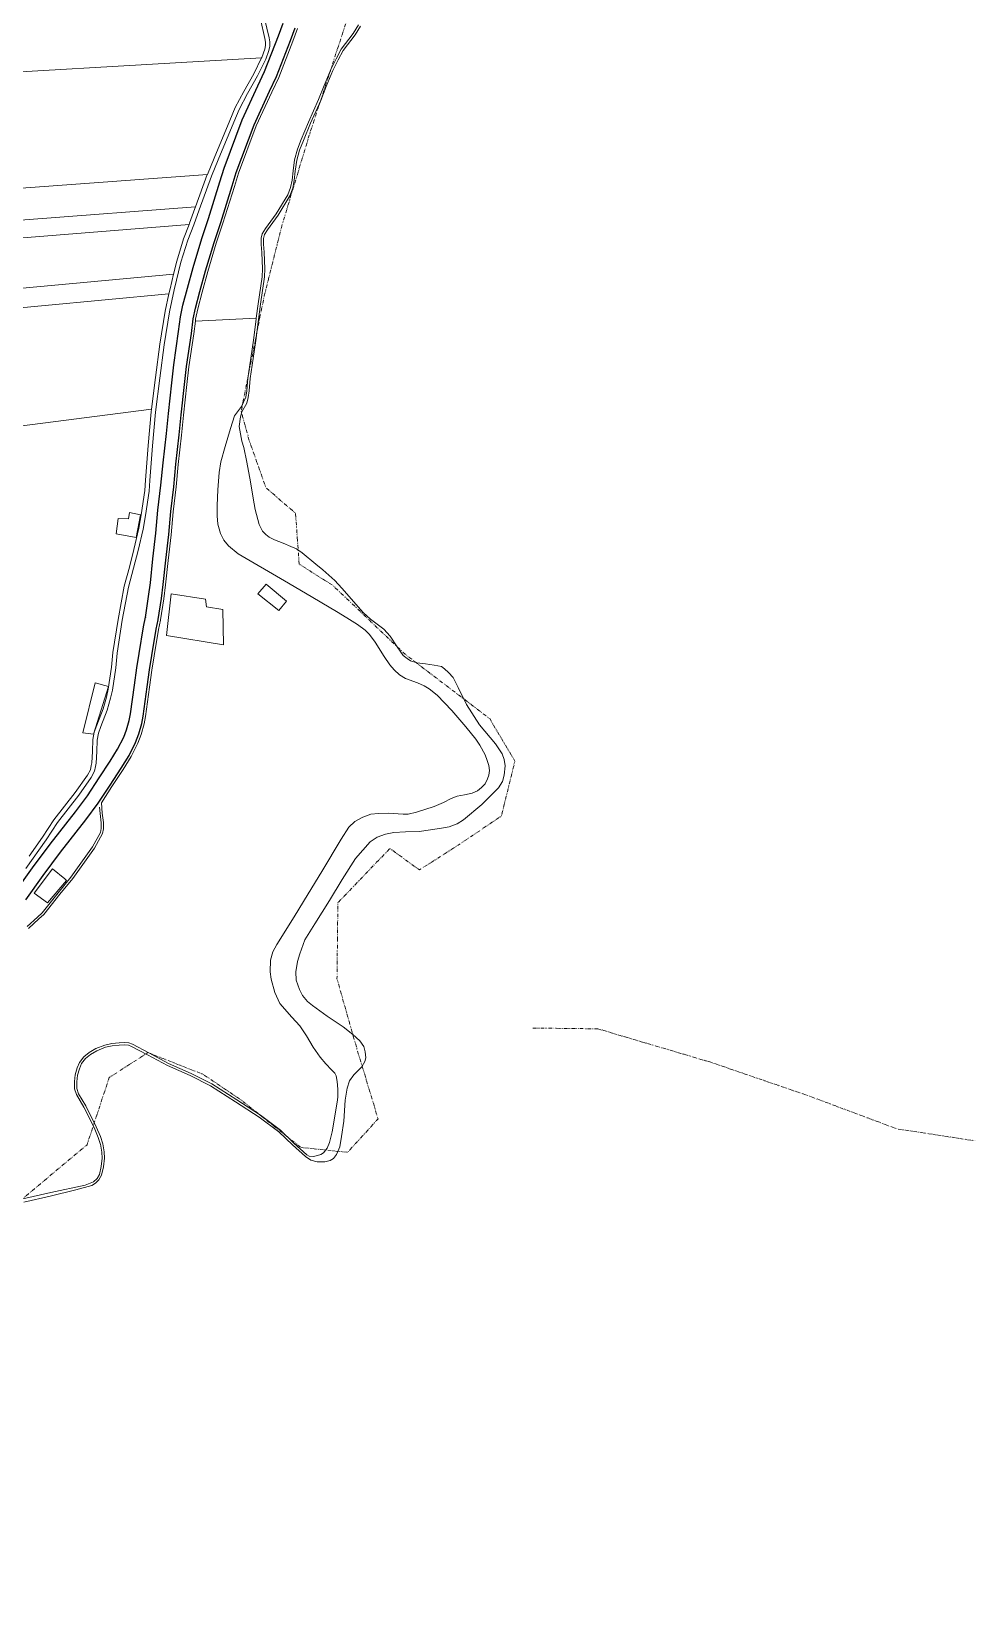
# Model space of a CAD drawing. Header units: millimetres. Extents: x 323319 to 328682, y 8609797 to 8615705.
# Drawn here: x 327485 to 327812, y 8612319 to 8612869 of the extents above; entities that cross this region are included whole.
import ezdxf

# ---------------------------------------------------------------- set-up
doc = ezdxf.new("R2010")
doc.units = ezdxf.units.MM
doc.linetypes.add('ACAD_ISO14W100', pattern=[24, 12, -3, 0, -3, 0, -3, 0, -3])
for name, color, linetype, lineweight in [('BASE CART_PARCELAS_p030B', 252, 'Continuous', 5), ('quebradas', 253, 'Continuous', 0), ('Rio', 251, 'Continuous', 13)]:
    doc.layers.add(name, color=color, linetype=linetype, lineweight=lineweight)
doc.layers.add('camino', color=7, linetype='Continuous')

msp = doc.modelspace()

# ---------------------------------------------------------------- linework, layer by layer
at = {"layer": 'BASE CART_PARCELAS_p030B'}
for points in [[(327565.09, 8612859.97), (327437.8, 8612852.59), (327436.35, 8612863.46), (327437.71, 8612873.8), (327437.18, 8612881.65), (327435.46, 8612888.65), (327569.9, 8612898.67), (327569.38, 8612896.34), (327567.16, 8612887.59), (327565.71, 8612883.01), (327564.61, 8612879.76), (327564.46, 8612878.28), (327564.43, 8612875.8), (327564.69, 8612873.38), (327566.27, 8612866.7), (327566.5, 8612865.42), (327566.5, 8612864.25), (327566.22, 8612863.03), (327565.17, 8612860.13)], [(327546.31, 8612819.6), (327428.27, 8612810.95), (327434.79, 8612834.57), (327437.8, 8612852.59), (327565.09, 8612859.97), (327562.41, 8612854.51), (327558.96, 8612848.37), (327555.99, 8612842.77), (327554.06, 8612838.25), (327548.67, 8612825.25)], [(327542.21, 8612808.32), (327426.73, 8612799.55), (327428.27, 8612810.95), (327546.31, 8612819.6), (327546.3, 8612819.58)], [(327539.99, 8612802.21), (327426.13, 8612793.08), (327426.73, 8612799.55), (327542.21, 8612808.32), (327542.02, 8612807.79), (327540.16, 8612802.65)], [(327534.6, 8612785.04), (327423.56, 8612774.76), (327426.13, 8612793.08), (327539.99, 8612802.21), (327538.09, 8612797.32), (327535.7, 8612789.57)], [(327533.01, 8612778.23), (327532.96, 8612778.24), (327422.47, 8612767.84), (327423.56, 8612774.76), (327534.6, 8612785.04), (327533.37, 8612779.95)], [(327526.95, 8612738.19), (327413.87, 8612723.67), (327418.13, 8612750), (327422.47, 8612767.84), (327532.96, 8612778.24), (327533.01, 8612778.23), (327531.74, 8612772.19), (327529.8, 8612760.78), (327528.3, 8612749.15)], [(327523.13, 8612701.56), (327521.61, 8612693.66), (327514.75, 8612695), (327515.42, 8612700.35), (327518.94, 8612700.16), (327519.37, 8612702.41)], [(327551.87, 8612656.54), (327532.1, 8612659.78), (327533.71, 8612674.12), (327545.7, 8612672.35), (327546.06, 8612669.63), (327551.65, 8612668.75)], [(327571.06, 8612668.38), (327563.78, 8612674.12), (327566.65, 8612677.5), (327573.78, 8612671.62)], [(327503.17, 8612625.98), (327507.37, 8612643.27), (327512.05, 8612642.06), (327509.55, 8612633.98), (327506.88, 8612625.49)], [(327490.88, 8612567.02), (327486.3, 8612570.43), (327492.63, 8612578.85), (327496.86, 8612575.34), (327497.49, 8612574.81)]]:
    msp.add_lwpolyline(points, close=True, dxfattribs=at)
for points in [[(327598.73, 8612871.43), (327596.91, 8612868.51), (327592.7, 8612863.01), (327590.97, 8612859.64), (327589.09, 8612855.95), (327586.8, 8612850.41), (327584.88, 8612845.53), (327581.35, 8612837.71), (327578.85, 8612831.68), (327577.54, 8612828.31), (327576.51, 8612824.71), (327576, 8612820.87), (327575.66, 8612817.58), (327575.13, 8612815.04), (327574.22, 8612812.55), (327570.19, 8612805.91), (327566.52, 8612800.87), (327565.32, 8612799.03), (327565, 8612797.46), (327564.92, 8612795.34), (327565.25, 8612792.53), (327565.4, 8612786.88), (327565.32, 8612784.11), (327563.96, 8612774.74), (327563.27, 8612769.8), (327542.15, 8612768.76), (327542.23, 8612769.38), (327543.01, 8612773.03), (327544.51, 8612778.82), (327546.47, 8612785.89), (327549.42, 8612795.76), (327551.72, 8612802.7), (327555.71, 8612815.41), (327557.11, 8612820.02), (327563.23, 8612836.45), (327568.62, 8612848.1), (327571.05, 8612853.22), (327575.93, 8612865.75), (327577.52, 8612870.19)], [(327484.35, 8612558.16), (327487.94, 8612561.47), (327489.63, 8612562.99), (327495.2, 8612569.99), (327499.65, 8612575.44), (327507.22, 8612586.02), (327510.01, 8612591.11), (327510.27, 8612592.69), (327510.31, 8612594.85), (327509.9, 8612598.12), (327509.66, 8612601.73), (327513.24, 8612607.42), (327517.1, 8612613.29), (327519.86, 8612617.73), (327522.16, 8612622.34), (327523.34, 8612625.39), (327524.37, 8612629.05), (327524.86, 8612631.68), (327526.26, 8612641.83), (327527.04, 8612647.66), (327527.89, 8612652.65), (327529.38, 8612661.81), (327530.04, 8612665.03), (327530.07, 8612665.19), (327531.18, 8612672.47), (327531.8, 8612677.33), (327532.73, 8612685.73), (327533.72, 8612694.64), (327534.45, 8612702.6), (327535.5, 8612711.24), (327536.23, 8612719.07), (327537.39, 8612729.24), (327538.07, 8612736.15), (327539.23, 8612746.71), (327539.89, 8612752.92), (327541.61, 8612764.38), (327542.15, 8612768.76), (327563.27, 8612769.8), (327563.21, 8612769.38), (327562.35, 8612762.07), (327561.44, 8612755.85), (327560.37, 8612748.99), (327560, 8612744.6), (327559.67, 8612742.41), (327558.2, 8612739.09), (327555.67, 8612735.86), (327554.39, 8612731.53), (327552.43, 8612725.25), (327550.93, 8612719.97), (327550.45, 8612716.2), (327549.95, 8612710.27), (327549.75, 8612704.79), (327549.7, 8612701.17), (327549.9, 8612698.31), (327550.81, 8612695.09), (327552.01, 8612692.83), (327553.62, 8612690.87), (327556.95, 8612688.1), (327573.07, 8612678.68), (327580.29, 8612674.45), (327591.05, 8612668.02), (327594.64, 8612665.83), (327598.31, 8612663.56), (327600.96, 8612661.52), (327602.51, 8612660.08), (327604.51, 8612657.36), (327607.63, 8612652.4), (327609.53, 8612649.6), (327611.04, 8612647.86), (327612.93, 8612646.05), (327614.95, 8612644.8), (327619.11, 8612643.29), (327621.45, 8612642.27), (327623.15, 8612641.21), (327625.95, 8612639.05), (327631.11, 8612633.72), (327635.91, 8612628.05), (327639.39, 8612623.82), (327640.81, 8612621.66), (327642.59, 8612618.4), (327643.35, 8612616.4), (327643.88, 8612614.66), (327644.1, 8612612.92), (327643.91, 8612611.26), (327643.48, 8612610.01), (327642.57, 8612608.27), (327641.36, 8612606.98), (327640, 8612605.85), (327638.11, 8612605.09), (327635.43, 8612604.48), (327632.9, 8612603.99), (327630.82, 8612603.2), (327628.17, 8612601.88), (327624.99, 8612600.44), (327618.78, 8612598.44), (327615.87, 8612597.79), (327614.17, 8612597.79), (327609.14, 8612598.1), (327605.59, 8612598.06), (327602.94, 8612597.76), (327600.18, 8612596.77), (327597.38, 8612595.19), (327595.33, 8612593.26), (327592.65, 8612589.13), (327586, 8612577.87), (327581.27, 8612570.1), (327576.42, 8612562.13), (327570.35, 8612552.56), (327569.05, 8612550.07), (327568.18, 8612547.13), (327568.03, 8612543.09), (327568.38, 8612540.55), (327569.67, 8612535.97), (327571.49, 8612532.18), (327575.58, 8612527.34), (327578.32, 8612524.35), (327580.7, 8612520.87), (327582.97, 8612517.03), (327585.41, 8612513.49), (327587.35, 8612511.25), (327589.39, 8612509.16), (327590.49, 8612508.01), (327590.99, 8612507.06), (327591.34, 8612505.07), (327591.56, 8612502.48), (327591.51, 8612499.64), (327591.36, 8612497.89), (327589.56, 8612487.68), (327588.67, 8612483.94), (327587.87, 8612482), (327586.63, 8612480.36), (327585.67, 8612479.76), (327584.48, 8612479.37), (327583.12, 8612479.13), (327581.55, 8612479.17), (327580.79, 8612479.68), (327576.33, 8612483.73), (327571.63, 8612488.21), (327564.78, 8612493.36), (327556.49, 8612498.7), (327547.84, 8612504.22), (327540.71, 8612507.91), (327532.89, 8612511.36), (327525.97, 8612514.99), (327520.31, 8612517.99), (327519.1, 8612518.47), (327517.52, 8612518.55), (327515.72, 8612518.48), (327513.2, 8612518.26), (327510.79, 8612517.72), (327507.65, 8612516.48), (327505.39, 8612515.14), (327503.52, 8612513.68), (327502.01, 8612511.7), (327501.2, 8612509.78), (327500.54, 8612507.39), (327500.25, 8612505.05), (327500.25, 8612502.55), (327500.95, 8612500.52), (327503.48, 8612496.23), (327507.07, 8612489.08), (327508.49, 8612485.69), (327509.3, 8612483.25), (327509.28, 8612483.3), (327509.78, 8612480.58), (327509.87, 8612478.52), (327509.55, 8612475.65), (327508.87, 8612472.87), (327508.1, 8612471.45), (327506.8, 8612470.31), (327503.97, 8612469.15), (327492.11, 8612466.57), (327476.27, 8612463.01)], [(327484.35, 8612558.16), (327487.94, 8612561.47), (327489.63, 8612562.99), (327495.2, 8612569.99), (327499.65, 8612575.44), (327507.22, 8612586.02), (327510.01, 8612591.11), (327510.27, 8612592.69), (327510.31, 8612594.85), (327509.9, 8612598.12), (327509.66, 8612601.73), (327513.24, 8612607.42), (327517.1, 8612613.29), (327519.86, 8612617.73), (327522.16, 8612622.34), (327523.34, 8612625.39), (327524.37, 8612629.05), (327524.86, 8612631.68), (327526.26, 8612641.83), (327527.04, 8612647.66), (327527.89, 8612652.65), (327529.38, 8612661.81), (327530.04, 8612665.03), (327530.07, 8612665.19), (327531.18, 8612672.47), (327531.8, 8612677.33), (327532.73, 8612685.73), (327533.72, 8612694.64), (327534.45, 8612702.6), (327535.5, 8612711.24), (327536.23, 8612719.07), (327537.39, 8612729.24), (327538.07, 8612736.15), (327539.23, 8612746.71), (327539.89, 8612752.92), (327541.61, 8612764.38), (327542.15, 8612768.76), (327563.27, 8612769.8), (327563.21, 8612769.38), (327562.35, 8612762.07), (327561.44, 8612755.85), (327560.37, 8612748.99), (327560, 8612744.6), (327559.67, 8612742.41), (327558.2, 8612739.09), (327555.67, 8612735.86), (327554.39, 8612731.53), (327552.43, 8612725.25), (327550.93, 8612719.97), (327550.45, 8612716.2), (327549.95, 8612710.27), (327549.75, 8612704.79), (327549.7, 8612701.17), (327549.9, 8612698.31), (327550.81, 8612695.09), (327552.01, 8612692.83), (327553.62, 8612690.87), (327556.95, 8612688.1), (327573.07, 8612678.68), (327580.29, 8612674.45), (327591.05, 8612668.02), (327594.64, 8612665.83), (327598.31, 8612663.56), (327600.96, 8612661.52), (327602.51, 8612660.08), (327604.51, 8612657.36), (327607.63, 8612652.4), (327609.53, 8612649.6), (327611.04, 8612647.86), (327612.93, 8612646.05), (327614.95, 8612644.8), (327619.11, 8612643.29), (327621.45, 8612642.27), (327623.15, 8612641.21), (327625.95, 8612639.05), (327631.11, 8612633.72), (327635.91, 8612628.05), (327639.39, 8612623.82), (327640.81, 8612621.66), (327642.59, 8612618.4), (327643.35, 8612616.4), (327643.88, 8612614.66), (327644.1, 8612612.92), (327643.91, 8612611.26), (327643.48, 8612610.01), (327642.57, 8612608.27), (327641.36, 8612606.98), (327640, 8612605.85), (327638.11, 8612605.09), (327635.43, 8612604.48), (327632.9, 8612603.99), (327630.82, 8612603.2), (327628.17, 8612601.88), (327624.99, 8612600.44), (327618.78, 8612598.44), (327615.87, 8612597.79), (327614.17, 8612597.79), (327609.14, 8612598.1), (327605.59, 8612598.06), (327602.94, 8612597.76), (327600.18, 8612596.77), (327597.38, 8612595.19), (327595.33, 8612593.26), (327592.65, 8612589.13), (327586, 8612577.87), (327581.27, 8612570.1), (327576.42, 8612562.13), (327570.35, 8612552.56), (327569.05, 8612550.07), (327568.18, 8612547.13), (327568.03, 8612543.09), (327568.38, 8612540.55), (327569.67, 8612535.97), (327571.49, 8612532.18), (327575.58, 8612527.34), (327578.32, 8612524.35), (327580.7, 8612520.87), (327582.97, 8612517.03), (327585.41, 8612513.49), (327587.35, 8612511.25), (327589.39, 8612509.16), (327590.49, 8612508.01), (327590.99, 8612507.06), (327591.34, 8612505.07), (327591.56, 8612502.48), (327591.51, 8612499.64), (327591.36, 8612497.89), (327589.56, 8612487.68), (327588.67, 8612483.94), (327587.87, 8612482), (327586.63, 8612480.36), (327585.67, 8612479.76), (327584.48, 8612479.37), (327583.12, 8612479.13), (327581.55, 8612479.17), (327580.79, 8612479.68), (327576.33, 8612483.73), (327571.63, 8612488.21), (327564.78, 8612493.36), (327556.49, 8612498.7), (327547.84, 8612504.22), (327540.71, 8612507.91), (327532.89, 8612511.36), (327525.97, 8612514.99), (327520.31, 8612517.99), (327519.1, 8612518.47), (327517.52, 8612518.55), (327515.72, 8612518.48), (327513.2, 8612518.26), (327510.79, 8612517.72), (327507.65, 8612516.48), (327505.39, 8612515.14), (327503.52, 8612513.68), (327502.01, 8612511.7), (327501.2, 8612509.78), (327500.54, 8612507.39), (327500.25, 8612505.05), (327500.25, 8612502.55), (327500.95, 8612500.52), (327503.48, 8612496.23), (327507.07, 8612489.08), (327508.49, 8612485.69), (327509.3, 8612483.25), (327509.28, 8612483.3), (327509.78, 8612480.58), (327509.87, 8612478.52), (327509.55, 8612475.65), (327508.87, 8612472.87), (327508.1, 8612471.45), (327506.8, 8612470.31), (327503.97, 8612469.15), (327492.11, 8612466.57), (327476.27, 8612463.01)], [(327413.87, 8612723.67), (327526.95, 8612738.19), (327526.84, 8612737.32), (327525.78, 8612725.64), (327524.92, 8612713.63), (327524.6, 8612709.96), (327523.39, 8612701.58), (327522.6, 8612696.92), (327520.84, 8612689.54), (327519.28, 8612683.42), (327517.45, 8612676.87), (327515.35, 8612665.24), (327513.57, 8612653.78), (327513.09, 8612648.75), (327511.96, 8612641.09), (327511.33, 8612638.36), (327510.19, 8612634.29), (327507.97, 8612628.65), (327507.13, 8612626.21), (327506.62, 8612623.61), (327506.49, 8612619.46), (327506.48, 8612619.46), (327506.3, 8612615.61), (327506.07, 8612614.61), (327505.78, 8612613.15), (327504.81, 8612611.3), (327500.52, 8612605.26), (327493.15, 8612595.8), (327489.15, 8612589.75), (327484.58, 8612583.26)]]:
    msp.add_lwpolyline(points, dxfattribs=at)
at = {"layer": 'camino'}
for points in [[(327479.67, 8612570.7), (327485.7, 8612579.21), (327491.83, 8612587.34), (327500.56, 8612598.53), (327504.75, 8612604.17), (327508.81, 8612610.34), (327512.63, 8612616.14), (327515.22, 8612620.32), (327517.31, 8612624.48), (327518.3, 8612627.06), (327519.21, 8612630.25), (327519.63, 8612632.53), (327521.01, 8612642.54), (327521.81, 8612648.46), (327522.66, 8612653.52), (327524.17, 8612662.78), (327524.86, 8612666.11), (327524.84, 8612665.99), (327525.93, 8612673.2), (327526.55, 8612677.96), (327527.45, 8612686.32), (327528.44, 8612695.18), (327529.17, 8612703.16), (327530.22, 8612711.81), (327530.95, 8612719.61), (327532.11, 8612729.8), (327532.79, 8612736.69), (327533.95, 8612747.28), (327534.64, 8612753.6), (327536.36, 8612765.09), (327537, 8612770.25), (327537.85, 8612774.25), (327539.4, 8612780.19), (327541.38, 8612787.35), (327544.36, 8612797.36), (327546.68, 8612804.33), (327550.65, 8612816.97), (327552.09, 8612821.72), (327558.33, 8612838.5), (327563.82, 8612850.34), (327566.17, 8612855.32), (327570.96, 8612867.61), (327572.55, 8612872)], [(327483.33, 8612568.1), (327489.34, 8612576.55), (327495.41, 8612584.6), (327504.14, 8612595.81), (327508.43, 8612601.59), (327512.57, 8612607.86), (327516.43, 8612613.72), (327519.16, 8612618.12), (327521.43, 8612622.66), (327522.58, 8612625.64), (327523.59, 8612629.23), (327524.07, 8612631.81), (327525.47, 8612641.94), (327526.25, 8612647.78), (327527.1, 8612652.78), (327528.59, 8612661.96), (327529.26, 8612665.19), (327529.28, 8612665.31), (327530.39, 8612672.58), (327531.01, 8612677.42), (327531.93, 8612685.82), (327532.92, 8612694.72), (327533.65, 8612702.68), (327534.7, 8612711.33), (327535.43, 8612719.15), (327536.59, 8612729.32), (327537.27, 8612736.23), (327538.43, 8612746.8), (327539.1, 8612753.02), (327540.82, 8612764.49), (327541.44, 8612769.51), (327542.23, 8612773.21), (327543.74, 8612779.03), (327545.7, 8612786.11), (327548.66, 8612796), (327550.96, 8612802.95), (327554.95, 8612815.65), (327556.35, 8612820.28), (327562.49, 8612836.76), (327567.9, 8612848.44), (327570.31, 8612853.54), (327575.18, 8612866.03), (327576.77, 8612870.46)]]:
    msp.add_lwpolyline(points, dxfattribs=at)
at = {"layer": 'quebradas', "linetype": 'ACAD_ISO14W100', "ltscale": 0.1, "flags": 128}
for points in [[(327812.5, 8613151.02), (327785.31, 8613152.39), (327761.55, 8613148.29), (327752.59, 8613142.54), (327737.7, 8613136.86), (327719.92, 8613137.08), (327700.69, 8613140.25), (327671.12, 8613146.48), (327656.06, 8613126.14), (327643.9, 8613101.38), (327646.64, 8613082.29), (327646.27, 8613051.52), (327640.03, 8613025.21), (327632.28, 8612997.46), (327633.54, 8612978.39), (327615.06, 8612920), (327608.88, 8612899.55), (327595.24, 8612874.81), (327581.4, 8612832.47), (327572.14, 8612801.81), (327565.91, 8612776.97), (327558.03, 8612737.49), (327560.88, 8612727.2), (327566.61, 8612711), (327576.87, 8612702.08), (327578.15, 8612684.47), (327589.92, 8612677.01), (327614.83, 8612653.24), (327644.2, 8612630.89), (327652.92, 8612616.13), (327648.24, 8612597.13), (327633.3, 8612587.06), (327619.86, 8612578.44), (327609.58, 8612585.88), (327591.56, 8612567.06), (327591.25, 8612540.68), (327598.36, 8612515.68), (327605.49, 8612492.13), (327594.97, 8612480.55), (327578.69, 8612482.21), (327558.14, 8612498.58), (327544.9, 8612507.54), (327525.73, 8612515.11), (327512.29, 8612506.48), (327504.6, 8612483.13), (327482.14, 8612464.35), (327459.74, 8612449.97), (327446.13, 8612428.16), (327437.11, 8612416.54), (327431.11, 8612410.75), (327428.04, 8612402), (327424.95, 8612391.77), (327425.83, 8612340.46), (327421.34, 8612337.59), (327413.7, 8612318.63)], [(327659.18, 8612523.62), (327681.68, 8612523.34), (327720.92, 8612511.73), (327754.54, 8612500.18), (327785.34, 8612488.67), (327812.5, 8612484.5)]]:
    msp.add_lwpolyline(points, dxfattribs=at)
at = {"layer": 'Rio'}
for points in [[(327483.38, 8612578.95), (327490.39, 8612588.91), (327494.37, 8612594.93), (327501.73, 8612604.37), (327506.09, 8612610.52), (327507.21, 8612612.65), (327507.54, 8612614.3), (327507.79, 8612615.41), (327507.99, 8612619.51), (327507.99, 8612619.52), (327508.11, 8612623.44), (327508.58, 8612625.82), (327509.37, 8612628.13), (327511.62, 8612633.81), (327512.79, 8612637.99), (327513.43, 8612640.81), (327514.58, 8612648.57), (327515.06, 8612653.6), (327516.83, 8612664.99), (327518.92, 8612676.54), (327520.73, 8612683.04), (327522.29, 8612689.18), (327524.07, 8612696.62), (327524.87, 8612701.35), (327526.09, 8612709.78), (327526.41, 8612713.51), (327527.27, 8612725.52), (327528.33, 8612737.16), (327529.79, 8612748.96), (327531.29, 8612760.56), (327533.22, 8612771.91), (327534.84, 8612779.62), (327537.14, 8612789.17), (327539.51, 8612796.82), (327541.57, 8612802.13), (327543.43, 8612807.28), (327547.7, 8612819.03), (327550.05, 8612824.68), (327555.45, 8612837.67), (327557.34, 8612842.13), (327560.27, 8612847.65), (327563.74, 8612853.81), (327566.56, 8612859.55), (327567.67, 8612862.61), (327568, 8612864.09), (327568, 8612865.55), (327567.74, 8612867), (327566.17, 8612873.64)], [(327558.31, 8612737.28), (327559.98, 8612740.32), (327560.46, 8612742.26), (327560.79, 8612744.51), (327561.16, 8612748.89), (327562.23, 8612755.73), (327563.14, 8612761.97), (327564, 8612769.28), (327564.75, 8612774.63), (327566.12, 8612784.04), (327566.2, 8612786.88), (327566.05, 8612792.59), (327565.72, 8612795.37), (327565.8, 8612797.36), (327566.07, 8612798.72), (327567.18, 8612800.42), (327570.86, 8612805.47), (327574.94, 8612812.2), (327575.9, 8612814.82), (327576.45, 8612817.46), (327576.79, 8612820.78), (327577.3, 8612824.55), (327578.3, 8612828.05), (327579.59, 8612831.38), (327582.08, 8612837.39), (327585.62, 8612845.22), (327587.54, 8612850.11), (327589.82, 8612855.62), (327591.68, 8612859.28), (327593.38, 8612862.58), (327597.57, 8612868.05), (327599.44, 8612871.05)], [(327587, 8612477.19), (327588.91, 8612477.66), (327590.06, 8612478.39), (327591.12, 8612479.82), (327592.23, 8612482.45), (327592.83, 8612485.99), (327593.61, 8612491.28), (327594.11, 8612498.6), (327594.82, 8612502.79), (327595.61, 8612505.28), (327597.08, 8612507.35), (327599.84, 8612510.16), (327600.94, 8612512), (327601.19, 8612513.34), (327601.06, 8612515.37), (327600.55, 8612517.21), (327599.17, 8612519.23), (327596.73, 8612521.4), (327593.37, 8612524.02), (327587.87, 8612527.75), (327582.81, 8612531.48), (327581.06, 8612532.81), (327579.31, 8612534.93), (327578.25, 8612537), (327577.15, 8612540.22), (327577.03, 8612543.13), (327577.59, 8612546.67), (327578.37, 8612549.39), (327580.12, 8612554.17), (327583.55, 8612559.79), (327588.61, 8612567.85), (327593, 8612575.13), (327597.7, 8612582.36), (327602.74, 8612588.21), (327605.22, 8612589.78), (327608.12, 8612590.84), (327610.97, 8612591.43), (327615.02, 8612591.66), (327619.72, 8612591.76), (327626.78, 8612592.78), (327630.19, 8612593.42), (327632.86, 8612594.43), (327635.16, 8612595.86), (327641.46, 8612601.16), (327647.28, 8612606.92), (327648.66, 8612609.08), (327649.21, 8612611.29), (327649.53, 8612614.56), (327649.23, 8612616.68), (327648.45, 8612618.75), (327646.24, 8612622.11), (327640.63, 8612628.79), (327636.1, 8612635.79), (327633.25, 8612641.73), (327631.48, 8612645.19), (327629.96, 8612646.89), (327628.53, 8612648.18), (327627.43, 8612648.92), (327624.9, 8612649.47), (327621.91, 8612649.93), (327618.87, 8612650.3), (327616.76, 8612650.94), (327615.56, 8612651.72), (327614.23, 8612652.78), (327612.15, 8612655.82), (327609.64, 8612659.55), (327607.43, 8612661.95), (327602.88, 8612665.35), (327600.3, 8612667.75), (327592.92, 8612676.18), (327590.48, 8612678.76), (327586.29, 8612682.53), (327583.9, 8612684.42), (327579.18, 8612688.34), (327577.25, 8612689.72), (327575.27, 8612690.59), (327572.6, 8612691.79), (327569.57, 8612692.85), (327567.73, 8612693.77), (327566.58, 8612694.74), (327565.47, 8612695.93), (327564.23, 8612698.19), (327562.83, 8612703.4), (327562.18, 8612707.31), (327561.26, 8612713.02), (327560.04, 8612719.88), (327558.98, 8612724.95), (327558.29, 8612727.07), (327557.39, 8612732.23), (327557.76, 8612735.52), (327558.31, 8612737.28)], [(327483.83, 8612558.77), (327487.4, 8612562.06), (327489.05, 8612563.54), (327494.58, 8612570.49), (327499.01, 8612575.93), (327506.54, 8612586.45), (327509.24, 8612591.38), (327509.47, 8612592.76), (327509.51, 8612594.81), (327509.1, 8612598.05), (327508.98, 8612600.23)], [(327482.66, 8612463.2), (327491.86, 8612465.33), (327500.72, 8612467.47), (327506.27, 8612469.06), (327507.56, 8612469.82), (327508.74, 8612470.96), (327509.62, 8612472.58), (327510.34, 8612475.51), (327510.67, 8612478.49), (327510.58, 8612480.67), (327510.07, 8612483.44), (327510.06, 8612483.5), (327509.24, 8612485.97), (327507.8, 8612489.41), (327504.18, 8612496.61), (327501.68, 8612500.86), (327501.05, 8612502.68), (327501.05, 8612505), (327501.33, 8612507.23), (327501.96, 8612509.52), (327502.71, 8612511.3), (327504.09, 8612513.11), (327505.84, 8612514.48), (327508, 8612515.76), (327511.03, 8612516.95), (327513.32, 8612517.47), (327515.77, 8612517.68), (327517.52, 8612517.75), (327518.93, 8612517.68), (327519.97, 8612517.26), (327525.6, 8612514.28), (327532.54, 8612510.64), (327540.36, 8612507.19), (327547.44, 8612503.53), (327556.06, 8612498.03), (327564.32, 8612492.7), (327571.11, 8612487.6), (327575.78, 8612483.14), (327580.29, 8612479.05), (327582.15, 8612477.79), (327584.39, 8612477.19), (327587, 8612477.19)]]:
    msp.add_lwpolyline(points, dxfattribs=at)

doc.saveas('drawing.dxf')
